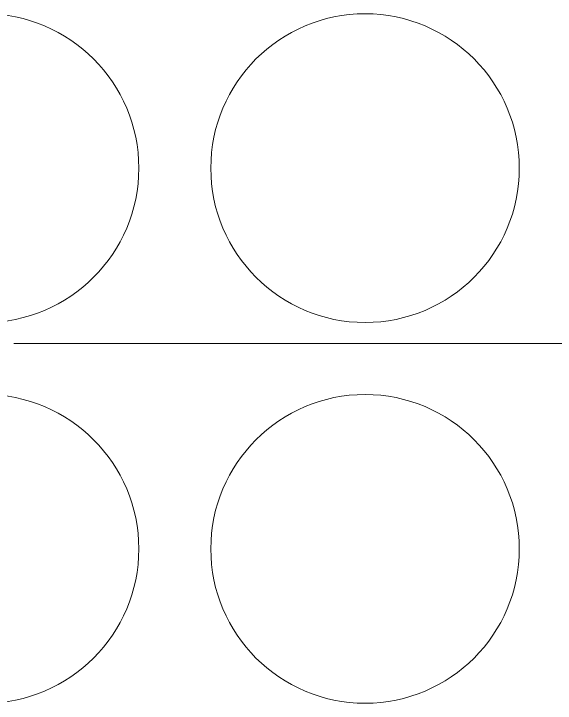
# Model space of a CAD drawing. Header units: millimetres. Extents: x 809 to 8159, y 33 to 4533.
# Drawn here: x 5592 to 5697.3, y 2252.9 to 2386.9 of the extents above; entities that cross this region are included whole.
import ezdxf

# ---------------------------------------------------------------- set-up
doc = ezdxf.new("R2010")
doc.units = ezdxf.units.MM
doc.layers.add('AHŞAP KONFERANS SALONU TAVAN', color=6, linetype='Continuous', lineweight=0)
doc.layers.add('MERDIVEN', color=4, linetype='Continuous', lineweight=0)

# ---------------------------------------------------------------- blocks, each defined once
blk = doc.blocks.new('RTHRTHRTRTHRHRTH')
at = {"layer": 'AHŞAP KONFERANS SALONU TAVAN'}
for centre in [(39993.25, -6250.73), (40067.25, -6250.73), (39993.25, -6324.73), (40067.25, -6324.73)]:
    blk.add_circle(centre, 30, dxfattribs=at)

msp = doc.modelspace()

# ---------------------------------------------------------------- linework, layer by layer
at = {"layer": 'MERDIVEN'}
msp.add_line((5591.98, 2322.75), (6773.63, 2322.75), dxfattribs=at)

# ---------------------------------------------------------------- block references
at = {"layer": 'AHŞAP KONFERANS SALONU TAVAN'}
msp.add_blockref('RTHRTHRTRTHRHRTH', (-34406.95, 8607.59), dxfattribs=at)

doc.saveas('drawing.dxf')
